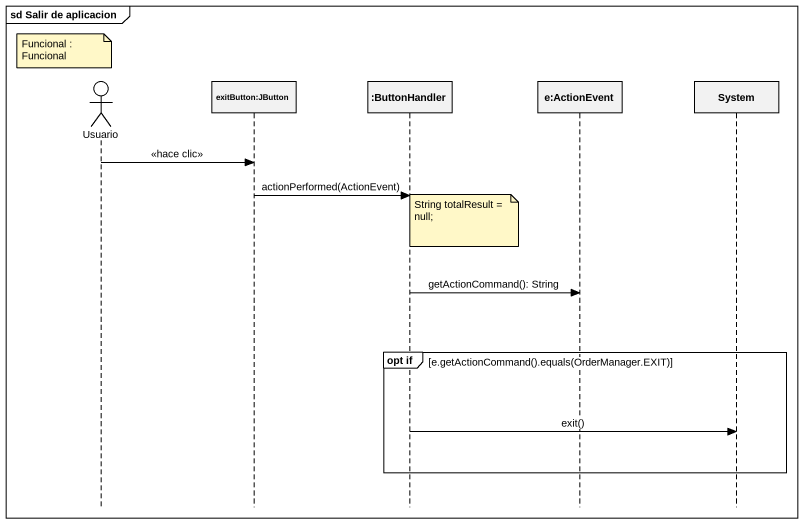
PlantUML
@startuml
mainframe sd Salir de aplicacion
hide footbox
actor Usuario
participant "exitButton:JButton" as exitButton_JButton
participant ":ButtonHandler" as ButtonHandler
participant "e:ActionEvent" as e_ActionEvent
participant System

note over Usuario : Funcional : Funcional
Usuario -> exitButton_JButton : <<hace clic>>
exitButton_JButton -> ButtonHandler : actionPerformed(ActionEvent)
note over ButtonHandler : String totalResult = null;
ButtonHandler -> e_ActionEvent : getActionCommand(): String
group opt if [e.getActionCommand().equals(OrderManager.EXIT)]
  ButtonHandler -> System : exit()
end
@enduml
